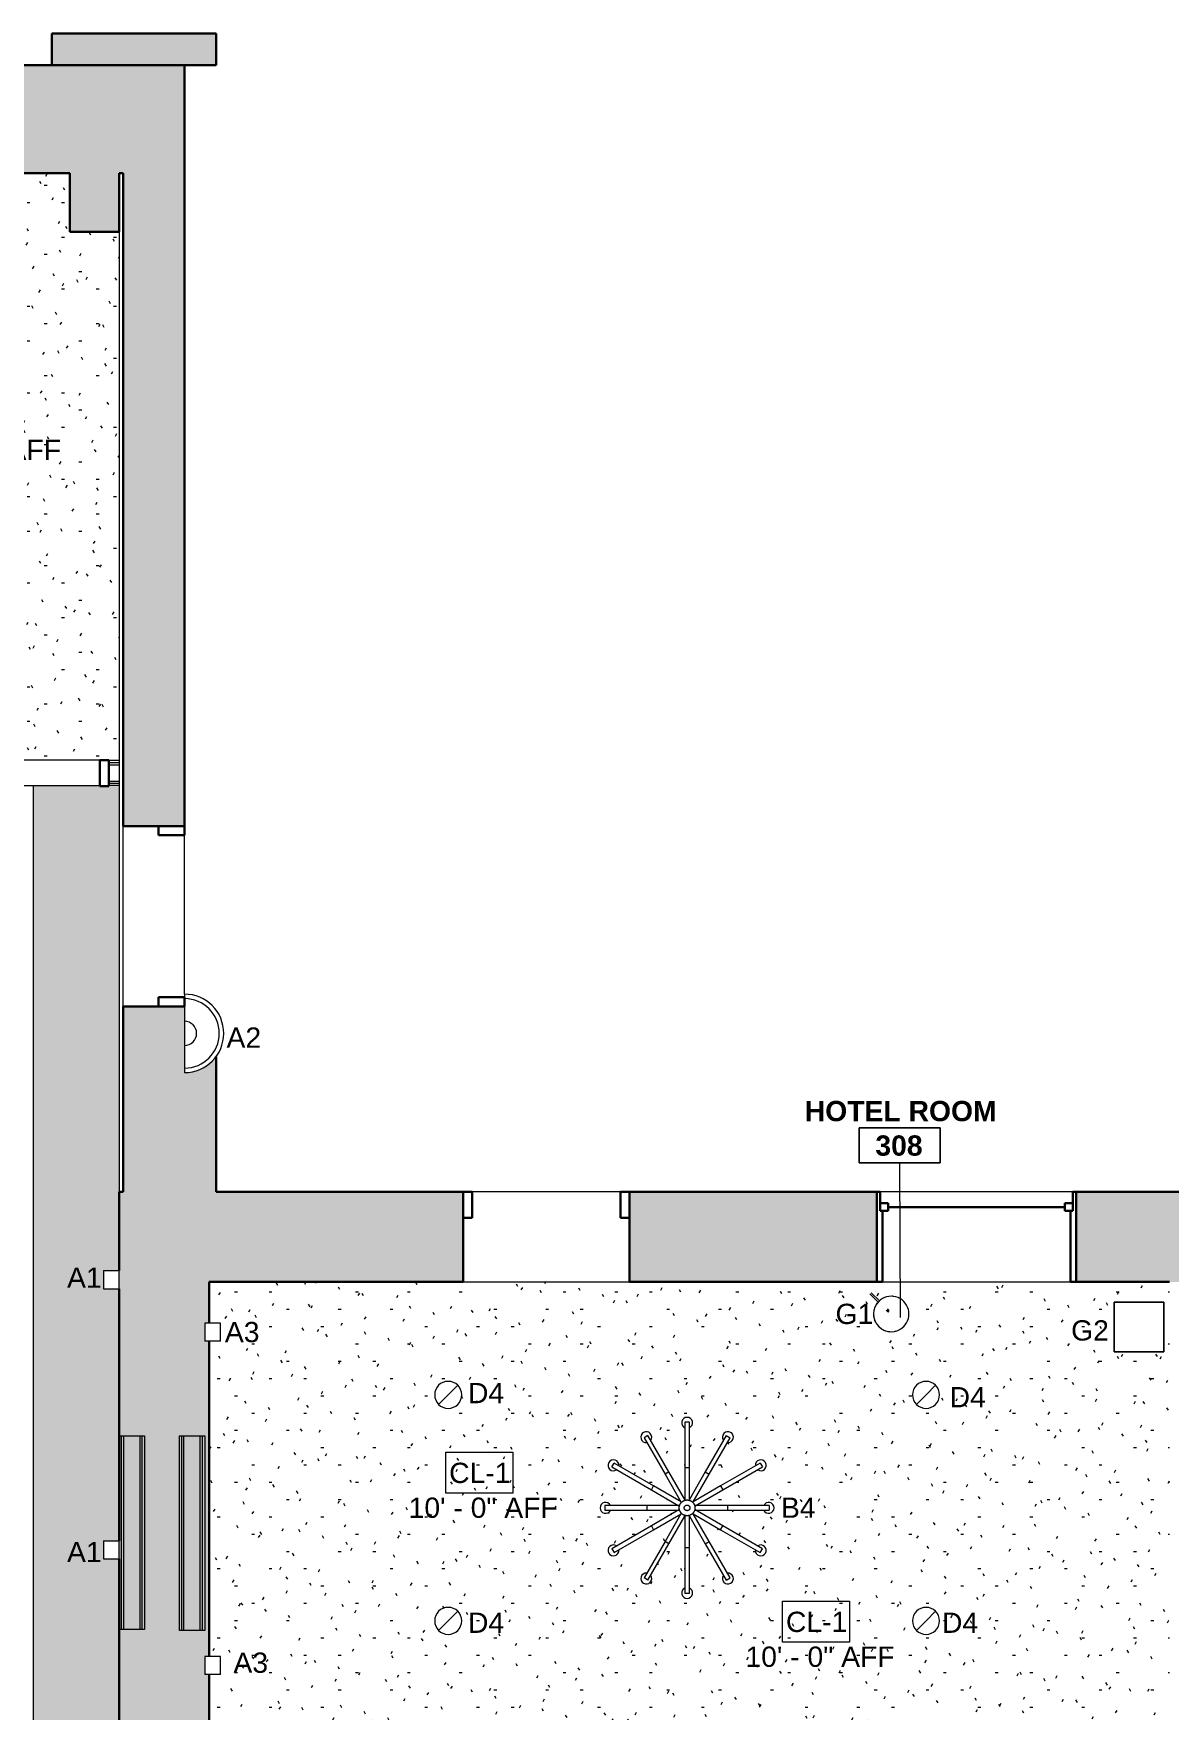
# Model space of a CAD drawing. Header units: inches. Extents: x -1176 to 1329, y -2524 to 978.
# Drawn here: x -609.1 to -356.8, y 448.5 to 820.9 of the extents above; entities that cross this region are included whole.
import ezdxf

# ---------------------------------------------------------------- set-up
doc = ezdxf.new("R2010")
doc.units = ezdxf.units.IN
doc.header["$MEASUREMENT"] = 0
for name, color, linetype, lineweight in [('A-AREA-IDEN', 2, 'Continuous', 9), ('A-CLNG', 13, 'Continuous', 18), ('A-CLNG-IDEN', 151, 'Continuous', 9), ('A-CLNG-PATT', 13, 'Continuous', 18), ('A-DETL-GENF', 92, 'Continuous', 9), ('A-DOOR', 31, 'Continuous', 18), ('A-DOOR-FRAM', 31, 'Continuous', 30), ('A-GLAZ', 151, 'Continuous', 18), ('A-WALL', 113, 'Continuous', 18), ('A-WALL-PATT', 111, 'Continuous', 18), ('E-LITE-EQPM', 33, 'Continuous', 9), ('E-LITE-EQPM-IDEN', 33, 'Continuous', 9), ('I-WALL', 2, 'Continuous', 18)]:
    doc.layers.add(name, color=color, linetype=linetype, lineweight=lineweight)
doc.styles.add('Arial', font='arial.ttf', dxfattribs={"height": 4.5})
doc.styles.add('Swis721 Lt BT', font='swissl.ttf', dxfattribs={"height": 4.5})
doc.styles.add('Swis721 Lt BT_B', font='', dxfattribs={"height": 4.5})
doc.styles.get('Swis721 Lt BT_B').set_extended_font_data('Swis721 Lt BT', bold=True)
pattern_1 = [(0, (0, 0), (15.36, 3.84), [0.634, -10.886, 0.634, -10.886, -61.44]), (0, (0, 0), (15.36, 3.84), [-23.04, 0.634, -22.406, 0.634, -10.886, -26.88]), (0, (0, 0), (15.36, 3.84), [-57.6, 0.634, -7.046, 0.634, -18.566]), (120, (5.76, 1.92), (-11.005538, 11.38215), [0.634, -10.886, 0.634, -10.886, -61.44]), (120, (5.76, 1.92), (-11.005538, 11.38215), [-23.04, 0.634, -22.406, 0.634, -10.886, -26.88]), (120, (5.76, 1.92), (-11.005538, 11.38215), [-57.6, 0.634, -7.046, 0.634, -18.566]), (240, (7.68, 9.6), (-4.354462, -15.22215), [0.634, -10.886, 0.634, -10.886, -61.44]), (240, (7.68, 9.6), (-4.354462, -15.22215), [-23.04, 0.634, -22.406, 0.634, -10.886, -26.88]), (240, (7.68, 9.6), (-4.354462, -15.22215), [-57.6, 0.634, -7.046, 0.634, -18.566])]

# ---------------------------------------------------------------- blocks, each defined once
blk = doc.blocks.new('Single Flush - D2 2_9_ X 6_7_-7506140-3rd Floor RCP')
at = {"layer": 'A-DOOR-FRAM', "color": 8}
for p, q in [((-18.5, 4.25), (-18.5, 10)), ((-18.5, 10), (-16.5, 10)), ((-16.5, 4.25), (-16.5, 10)), ((16.500004, 4.25), (16.500004, 10)), ((16.500004, 10), (18.500004, 10)), ((18.500004, 4.25), (18.500004, 10)), ((-18.5, 4.25), (-16.5, 4.25)), ((16.500004, 4.25), (18.500004, 4.25))]:
    blk.add_line(p, q, dxfattribs=at)
blk = doc.blocks.new('Single Flush - D12 3_ X 8_-8259556-3rd Floor RCP')
at = {"layer": 'A-DOOR-FRAM', "color": 8}
for p, q in [((-20, -1.5), (-20, -7.25)), ((-20, -1.5), (-18, -1.5)), ((-18, -1.5), (-18, -7.25)), ((18.000004, -1.5), (18.000004, -7.25)), ((18.000004, -1.5), (20.000004, -1.5)), ((20.000004, -1.5), (20.000004, -7.25)), ((-20, -7.25), (-18, -7.25)), ((18.000004, -7.25), (20.000004, -7.25))]:
    blk.add_line(p, q, dxfattribs=at)
blk = doc.blocks.new('Double Hung - side window 4_ X 6_ 3_ H 3-6972675-3rd Floor RCP')
at = {"layer": 'A-GLAZ', "color": 8, "lineweight": 30}
for p, q in [((-20.87, 10), (-22.12, 10)), ((-20.87, 10), (-20.87, -5.75)), ((20.87, 10), (22.12, 10)), ((20.87, -5.75), (20.87, 10)), ((-21.37, -5.75), (-19.62, -5.75)), ((-21.37, -7.5), (-21.37, -5.75)), ((-21.37, -5.75), (-20.87, -5.75)), ((-21.37, -5.75), (-21.37, -10)), ((-19.62, -7.5), (-19.62, -5.75)), ((-19.62, -6.62), (19.62, -6.62)), ((19.62, -7.5), (19.62, -5.75)), ((21.37, -5.75), (19.62, -5.75)), ((20.87, -5.75), (21.37, -5.75)), ((21.37, -7.5), (21.37, -5.75)), ((21.37, -5.75), (21.37, -10)), ((-22.12, -10), (-21.37, -10)), ((-21.37, -7.5), (-19.62, -7.5)), ((21.37, -7.5), (19.62, -7.5)), ((22.12, -10), (21.37, -10))]:
    blk.add_line(p, q, dxfattribs=at)
blk = doc.blocks.new('Single Flush - D1 3_ X 8_-8249534-3rd Floor RCP')
at = {"layer": 'A-DOOR-FRAM'}
for p, q in [((-20, -2.9375), (-20, 2.8125)), ((-20, 2.8125), (-18, 2.8125)), ((-18, -2.9375), (-18, 2.8125)), ((18.000004, -2.9375), (18.000004, 2.8125)), ((18.000004, 2.8125), (20.000004, 2.8125)), ((20.000004, -2.9375), (20.000004, 2.8125)), ((-20, -2.9375), (-18, -2.9375)), ((18.000004, -2.9375), (20.000004, -2.9375))]:
    blk.add_line(p, q, dxfattribs=at)
blk = doc.blocks.new('Sconce Light - Sphere - 100W - 277V-7960179-3rd Floor RCP')
at = {"layer": 'E-LITE-EQPM'}
for p, q in [((0, 10.75), (-2, 10.75)), ((-2, 10.75), (-2, 7.25)), ((2, 10.75), (0, 10.75)), ((2, 10.75), (2, 7.25)), ((-2, 7.25), (0, 7.25)), ((0, 7.25), (2, 7.25))]:
    blk.add_line(p, q, dxfattribs=at)
blk = doc.blocks.new('Sconce Light - Sphere - 100W - 277V-7960174-3rd Floor RCP')
at = {"layer": 'E-LITE-EQPM'}
for p, q in [((0, 13.5), (-2, 13.5)), ((-2, 13.5), (-2, 10)), ((2, 13.5), (0, 13.5)), ((2, 13.5), (2, 10)), ((-2, 10), (0, 10)), ((0, 10), (2, 10))]:
    blk.add_line(p, q, dxfattribs=at)
blk = doc.blocks.new('Lighting_Outside_Platek_flamingo-floor - 3050316_9W_LED_3000K_H1900mm_Floor-7814578-3rd Floor RCP')
at = {"layer": 'E-LITE-EQPM'}
for p, q in [((10, 0.21), (10.41, 0.21)), ((12.92, 0.21), (15.52, 0.21)), ((10.41, -0.18), (10, -0.18)), ((15.52, -0.18), (12.93, -0.18))]:
    blk.add_line(p, q, dxfattribs=at)
for centre, radius, start, end in [((9.02, 0), 3.94, 0, 180), ((9.02, 0.01), 3.94, 107.1507, 114.7247), ((9.02, 0.01), 3.94, 90, 94.3998), ((9.02, 0.01), 3.94, 85.6002, 90), ((9.02, 0.01), 3.94, 65.2753, 72.8493), ((9.02, 0), 3.94, 180, 0), ((9.02, 0.01), 3.94, 167.8603, 173.5481), ((9.02, 0.01), 3.94, 147.2985, 151.6983), ((9.02, 0.01), 3.94, 125.4689, 132.7325), ((10, 0.01), 0.197, 0, 180), ((10, 0.01), 0.197, 180, 0), ((9.02, 0.01), 3.94, 47.2675, 54.5311), ((9.02, 0.01), 3.94, 28.3017, 32.7015), ((9.02, 0.01), 3.94, 6.4519, 12.1397), ((9.02, 0.01), 3.94, 186.839, 191.9063), ((9.02, 0.01), 3.94, 228.6865, 232.178), ((9.02, 0.01), 3.94, 248.0156, 251.1967), ((9.02, 0.01), 3.94, 288.8033, 291.9844), ((9.02, 0.01), 3.94, 307.9435, 311.3135), ((9.02, 0.01), 3.94, 348.0937, 353.161)]:
    blk.add_arc(centre, radius, start, end, dxfattribs=at)
blk = doc.blocks.new('Lighting_Pendants_Elesi-Luce_Quid_02820 - Quid_02820-7182509-3rd Floor RCP')
at = {"layer": 'A-DETL-GENF'}
for p, q in [((5.51, 5.51), (-5.51, 5.51)), ((-5.51, 5.51), (-5.51, -5.51)), ((-5.51, -5.51), (-5.51, 5.51)), ((-5.51, 5.51), (5.51, 5.51)), ((5.51, -5.51), (5.51, 5.51)), ((5.51, 5.51), (5.51, -5.51)), ((-5.51, -5.51), (5.51, -5.51)), ((5.51, -5.51), (-5.51, -5.51))]:
    blk.add_line(p, q, dxfattribs=at)
blk = doc.blocks.new('Sconce Light - Uplight - LIGHT W ROOM NUMBER-V9-3rd Floor RCP')
at = {"layer": 'E-LITE-EQPM'}
blk.add_line((-8.71, 7.25), (8.71, 7.25), dxfattribs=at)
for radius, start in [(8.71, 360), (7.71, 0), (2.68, 0)]:
    blk.add_arc((0, 7.25), radius, start, 180, dxfattribs=at)
blk = doc.blocks.new('Iron_Chandelier_2145 - Iron_Chandelier_2145-6205901-3rd Floor RCP')
at = {"layer": 'E-LITE-EQPM'}
for p, q in [((-0.5, 19.02), (-0.5, 8.88)), ((0.5, 19.02), (-0.5, 19.02)), ((0.5, 8.88), (0.5, 19.02)), ((-8.69, 16.05), (-9.56, 15.55)), ((-9.56, 15.55), (-4.9, 7.49)), ((-4.04, 7.99), (-8.69, 16.05)), ((8.69, 16.05), (4.04, 7.99)), ((4.9, 7.49), (9.56, 15.55)), ((8.69, 16.05), (9.56, 15.55)), ((-16.72, 9.08), (-16.22, 9.94)), ((-16.72, 9.08), (-7.94, 4)), ((-7.44, 4.87), (-16.22, 9.94)), ((-4.04, 7.99), (-4.9, 7.49)), ((-4.9, 7.49), (-1.36, 1.36)), ((-0.5, 1.86), (-4.04, 7.99)), ((-0.5, 8.88), (-0.5, 2.41)), ((0.5, 8.88), (-0.5, 8.88)), ((0.5, 2.41), (0.5, 8.88)), ((4.04, 7.99), (0.5, 1.86)), ((1.36, 1.36), (4.9, 7.49)), ((4.04, 7.99), (4.9, 7.49)), ((16.22, 9.94), (7.44, 4.87)), ((7.94, 4), (16.72, 9.08)), ((16.22, 9.94), (16.72, 9.08)), ((-7.94, 4), (-7.44, 4.87)), ((-7.94, 4), (-2.34, 0.77)), ((-1.84, 1.64), (-7.44, 4.87)), ((7.44, 4.87), (1.84, 1.64)), ((2.34, 0.77), (7.94, 4)), ((7.44, 4.87), (7.94, 4)), ((-8.94, 0.5), (-18.25, 0.5)), ((-18.25, 0.5), (-18.25, -0.5)), ((-1.86, 0.5), (-8.94, 0.5)), ((-8.94, 0.5), (-8.94, -0.5)), ((-2.34, 0.77), (-1.69, 0.4)), ((-1.2, 1.27), (-1.84, 1.64)), ((-0.5, 2.41), (-0.5, 1.66)), ((0.5, 1.67), (0.5, 2.41)), ((1.84, 1.64), (1.19, 1.26)), ((1.69, 0.4), (2.34, 0.77)), ((8.94, 0.5), (1.86, 0.5)), ((18.25, 0.5), (8.94, 0.5)), ((8.94, 0.5), (8.94, -0.5)), ((18.25, 0.5), (18.25, -0.5)), ((-18.25, -0.5), (-8.94, -0.5)), ((-8.94, -0.5), (-1.86, -0.5)), ((-2.34, -0.77), (-7.94, -4)), ((-7.44, -4.87), (-1.84, -1.64)), ((-1.36, -1.36), (-4.9, -7.49)), ((-4.04, -7.99), (-0.5, -1.86)), ((-1.69, -0.4), (-2.34, -0.77)), ((-1.84, -1.64), (-1.19, -1.26)), ((-0.5, -1.67), (-0.5, -2.41)), ((-0.5, -2.41), (-0.5, -8.88)), ((0.5, -2.41), (0.5, -1.66)), ((0.5, -1.86), (4.04, -7.99)), ((0.5, -8.88), (0.5, -2.41)), ((1.2, -1.27), (1.84, -1.64)), ((4.9, -7.49), (1.36, -1.36)), ((2.34, -0.77), (1.69, -0.4)), ((1.84, -1.64), (7.44, -4.87)), ((1.86, -0.5), (8.94, -0.5)), ((7.94, -4), (2.34, -0.77)), ((8.94, -0.5), (18.25, -0.5)), ((-7.94, -4), (-16.72, -9.08)), ((-16.22, -9.94), (-7.44, -4.87)), ((-7.94, -4), (-7.44, -4.87)), ((7.44, -4.87), (7.94, -4)), ((7.44, -4.87), (16.22, -9.94)), ((16.72, -9.08), (7.94, -4)), ((-16.72, -9.08), (-16.22, -9.94)), ((-4.9, -7.49), (-9.56, -15.55)), ((-8.69, -16.05), (-4.04, -7.99)), ((-4.04, -7.99), (-4.9, -7.49)), ((-0.5, -8.88), (-0.5, -19.02)), ((0.5, -8.88), (-0.5, -8.88)), ((0.5, -19.02), (0.5, -8.88)), ((4.04, -7.99), (4.9, -7.49)), ((4.04, -7.99), (8.69, -16.05)), ((9.56, -15.55), (4.9, -7.49)), ((16.22, -9.94), (16.72, -9.08)), ((-8.69, -16.05), (-9.56, -15.55)), ((8.69, -16.05), (9.56, -15.55)), ((0.5, -19.02), (-0.5, -19.02))]:
    blk.add_line(p, q, dxfattribs=at)
at = {"layer": 'E-LITE-EQPM', "flags": 128}
for points in [[(-1.75, 0), (-1.75, 0.07), (-1.75, 0.14), (-1.74, 0.21), (-1.73, 0.28), (-1.72, 0.35), (-1.7, 0.42), (-1.68, 0.48), (-1.66, 0.55), (-1.64, 0.62), (-1.61, 0.68), (-1.59, 0.75), (-1.56, 0.81), (-1.52, 0.87), (-1.49, 0.93), (-1.45, 0.99), (-1.41, 1.05), (-1.36, 1.1), (-1.32, 1.16), (-1.27, 1.21), (-1.22, 1.26), (-1.17, 1.31), (-1.12, 1.35), (-1.06, 1.39), (-1.01, 1.44), (-0.95, 1.48), (-0.89, 1.51), (-0.83, 1.55), (-0.76, 1.58), (-0.7, 1.61), (-0.64, 1.63), (-0.57, 1.66), (-0.5, 1.68), (-0.44, 1.7), (-0.37, 1.71), (-0.3, 1.73), (-0.23, 1.74), (-0.16, 1.75), (-0.09, 1.75), (-0.02, 1.75), (0.05, 1.75), (0.12, 1.75), (0.19, 1.74), (0.26, 1.73), (0.33, 1.72), (0.4, 1.71), (0.47, 1.69), (0.53, 1.67), (0.6, 1.65), (0.67, 1.62), (0.73, 1.59), (0.79, 1.56), (0.85, 1.53), (0.92, 1.5), (0.97, 1.46), (1.03, 1.42), (1.09, 1.38), (1.14, 1.33), (1.19, 1.28), (1.24, 1.23), (1.29, 1.18), (1.34, 1.13), (1.38, 1.08), (1.43, 1.02), (1.46, 0.96), (1.5, 0.9), (1.54, 0.84), (1.57, 0.78), (1.6, 0.72), (1.63, 0.65), (1.65, 0.59), (1.67, 0.52), (1.69, 0.45), (1.71, 0.39), (1.72, 0.32), (1.74, 0.25), (1.74, 0.18), (1.75, 0.11), (1.75, 0.04), (1.75, 0)], [(1.75, 0), (1.75, -0.07), (1.75, -0.14), (1.74, -0.21), (1.73, -0.28), (1.72, -0.35), (1.7, -0.42), (1.68, -0.48), (1.66, -0.55), (1.64, -0.62), (1.61, -0.68), (1.59, -0.75), (1.56, -0.81), (1.52, -0.87), (1.49, -0.93), (1.45, -0.99), (1.41, -1.05), (1.36, -1.1), (1.32, -1.16), (1.27, -1.21), (1.22, -1.26), (1.17, -1.31), (1.12, -1.35), (1.06, -1.39), (1.01, -1.44), (0.95, -1.48), (0.89, -1.51), (0.83, -1.55), (0.76, -1.58), (0.7, -1.61), (0.64, -1.63), (0.57, -1.66), (0.5, -1.68), (0.44, -1.7), (0.37, -1.71), (0.3, -1.73), (0.23, -1.74), (0.16, -1.75), (0.09, -1.75), (0.02, -1.75), (-0.05, -1.75), (-0.12, -1.75), (-0.19, -1.74), (-0.26, -1.73), (-0.33, -1.72), (-0.4, -1.71), (-0.47, -1.69), (-0.53, -1.67), (-0.6, -1.65), (-0.67, -1.62), (-0.73, -1.59), (-0.79, -1.56), (-0.85, -1.53), (-0.92, -1.5), (-0.97, -1.46), (-1.03, -1.42), (-1.09, -1.38), (-1.14, -1.33), (-1.19, -1.28), (-1.24, -1.23), (-1.29, -1.18), (-1.34, -1.13), (-1.38, -1.08), (-1.43, -1.02), (-1.46, -0.96), (-1.5, -0.9), (-1.54, -0.84), (-1.57, -0.78), (-1.6, -0.72), (-1.63, -0.65), (-1.65, -0.59), (-1.67, -0.52), (-1.69, -0.45), (-1.71, -0.39), (-1.72, -0.32), (-1.74, -0.25), (-1.74, -0.18), (-1.75, -0.11), (-1.75, -0.04), (-1.75, 0)], [(-0.63, 0), (-0.63, 0.03), (-0.63, 0.05), (-0.62, 0.08), (-0.62, 0.1), (-0.62, 0.12), (-0.61, 0.15), (-0.6, 0.17), (-0.6, 0.2), (-0.59, 0.22), (-0.58, 0.24), (-0.57, 0.27), (-0.56, 0.29), (-0.55, 0.31), (-0.53, 0.33), (-0.52, 0.35), (-0.5, 0.38), (-0.49, 0.39), (-0.47, 0.41), (-0.46, 0.43), (-0.44, 0.45), (-0.42, 0.47), (-0.4, 0.48), (-0.38, 0.5), (-0.36, 0.51), (-0.34, 0.53), (-0.32, 0.54), (-0.3, 0.55), (-0.27, 0.57), (-0.25, 0.58), (-0.23, 0.59), (-0.2, 0.59), (-0.18, 0.6), (-0.16, 0.61), (-0.13, 0.61), (-0.11, 0.62), (-0.08, 0.62), (-0.06, 0.63), (-0.03, 0.63), (-0.01, 0.63), (0.02, 0.63), (0.04, 0.63), (0.07, 0.62), (0.09, 0.62), (0.12, 0.62), (0.14, 0.61), (0.17, 0.61), (0.19, 0.6), (0.21, 0.59), (0.24, 0.58), (0.26, 0.57), (0.28, 0.56), (0.31, 0.55), (0.33, 0.54), (0.35, 0.52), (0.37, 0.51), (0.39, 0.49), (0.41, 0.48), (0.43, 0.46), (0.45, 0.44), (0.46, 0.42), (0.48, 0.41), (0.5, 0.39), (0.51, 0.37), (0.52, 0.35), (0.54, 0.32), (0.55, 0.3), (0.56, 0.28), (0.57, 0.26), (0.58, 0.23), (0.59, 0.21), (0.6, 0.19), (0.61, 0.16), (0.61, 0.14), (0.62, 0.11), (0.62, 0.09), (0.62, 0.06), (0.63, 0.04), (0.63, 0.01), (0.63, 0)], [(0.63, 0), (0.63, -0.03), (0.63, -0.05), (0.62, -0.08), (0.62, -0.1), (0.62, -0.12), (0.61, -0.15), (0.6, -0.17), (0.6, -0.2), (0.59, -0.22), (0.58, -0.24), (0.57, -0.27), (0.56, -0.29), (0.55, -0.31), (0.53, -0.33), (0.52, -0.35), (0.5, -0.38), (0.49, -0.39), (0.47, -0.41), (0.46, -0.43), (0.44, -0.45), (0.42, -0.47), (0.4, -0.48), (0.38, -0.5), (0.36, -0.51), (0.34, -0.53), (0.32, -0.54), (0.3, -0.55), (0.27, -0.57), (0.25, -0.58), (0.23, -0.59), (0.2, -0.59), (0.18, -0.6), (0.16, -0.61), (0.13, -0.61), (0.11, -0.62), (0.08, -0.62), (0.06, -0.63), (0.03, -0.63), (0.01, -0.63), (-0.02, -0.63), (-0.04, -0.63), (-0.07, -0.62), (-0.09, -0.62), (-0.12, -0.62), (-0.14, -0.61), (-0.17, -0.61), (-0.19, -0.6), (-0.21, -0.59), (-0.24, -0.58), (-0.26, -0.57), (-0.28, -0.56), (-0.31, -0.55), (-0.33, -0.54), (-0.35, -0.52), (-0.37, -0.51), (-0.39, -0.49), (-0.41, -0.48), (-0.43, -0.46), (-0.45, -0.44), (-0.46, -0.42), (-0.48, -0.41), (-0.5, -0.39), (-0.51, -0.37), (-0.52, -0.35), (-0.54, -0.32), (-0.55, -0.3), (-0.56, -0.28), (-0.57, -0.26), (-0.58, -0.23), (-0.59, -0.21), (-0.6, -0.19), (-0.61, -0.16), (-0.61, -0.14), (-0.62, -0.11), (-0.62, -0.09), (-0.62, -0.06), (-0.63, -0.04), (-0.63, -0.01), (-0.63, 0)]]:
    blk.add_lwpolyline(points, dxfattribs=at)
at = {"layer": 'E-LITE-EQPM'}
for centre, start, end in [((0, 18.89), 90, 244.637), ((0, 18.89), 295.363, 90), ((-9.06, 15.7), 120, 274.637), ((-9.06, 15.7), 325.363, 120), ((9.06, 15.7), 60, 214.637), ((9.06, 15.7), 265.363, 60), ((-16.36, 9.44), 150, 304.637), ((-16.36, 9.44), 355.363, 150), ((16.36, 9.44), 30, 184.637), ((16.36, 9.44), 235.363, 30), ((-18.12, 0), 25.363, 180), ((-18.12, 0), 180, 334.637), ((18.12, 0), 0, 154.637), ((18.12, 0), 205.363, 0), ((-16.36, -9.44), 55.363, 210), ((-16.36, -9.44), 210, 4.637), ((16.36, -9.44), 175.363, 330), ((16.36, -9.44), 330, 124.637), ((-9.06, -15.7), 85.363, 240), ((9.06, -15.7), 300, 94.637), ((-9.06, -15.7), 240, 34.637), ((0, -18.89), 115.363, 270), ((0, -18.89), 270, 64.637), ((9.06, -15.7), 145.363, 300)]:
    blk.add_arc(centre, 1.21, start, end, dxfattribs=at)
blk = doc.blocks.new('L-Recessed Circular - Downlight - 6_-7122758-3rd Floor RCP')
at = {"layer": 'E-LITE-EQPM'}
for q in [(-2.12, -2.12), (2.12, 2.12)]:
    blk.add_line((0, 0), q, dxfattribs=at)
for start, end in [(360, 180), (180, 360)]:
    blk.add_arc((0, 0), 3, start, end, dxfattribs=at)
blk = doc.blocks.new('Sconce Light - Sphere - Bedside Sconce-8114696-3rd Floor RCP')
at = {"layer": 'E-LITE-EQPM'}
for p, q in [((0, 6.3125), (-2, 6.3125)), ((-2, 6.3125), (-2, 2.8125)), ((2, 6.3125), (0, 6.3125)), ((2, 6.3125), (2, 2.8125)), ((-2, 2.8125), (0, 2.8125)), ((0, 2.8125), (2, 2.8125))]:
    blk.add_line(p, q, dxfattribs=at)
blk = doc.blocks.new('Room Tag - Room Name and Number-3379422-3rd Floor RCP')
at = {"layer": 'A-AREA-IDEN'}
for p, q in [((-0.1881, -0.1636), (-0.1881, -0.0018)), ((-0.1881, -0.0018), (0.1869, -0.0018)), ((0.1869, -0.0018), (-0.1881, -0.0018)), ((-0.1881, -0.0018), (-0.1881, -0.1636)), ((0.1869, -0.0018), (0.1869, -0.1636)), ((0.1869, -0.1636), (0.1869, -0.0018)), ((0.1869, -0.1636), (-0.1881, -0.1636)), ((-0.1881, -0.1636), (0.1869, -0.1636))]:
    blk.add_line(p, q, dxfattribs=at)

msp = doc.modelspace()

# ---------------------------------------------------------------- hatches: boundary and pattern name
at = {"layer": 'A-CLNG-PATT'}
h = msp.add_hatch(dxfattribs=at)
h.set_pattern_fill('FP_1', color=256, style=0, pattern_type=2)
h.set_pattern_definition(pattern_1)
h.paths.add_polyline_path([(-649.82, 659.52), (-590.07, 659.52), (-590.07, 776.87), (-601.07, 776.87), (-601.07, 789.87), (-758.26, 789.87), (-758.26, 729.87), (-649.82, 729.87), (-649.82, 669.78)], flags=0)
h.paths.add_polyline_path([(-730.32, 754.26), (-731.09, 754.37), (-731.82, 754.67), (-732.44, 755.14), (-732.91, 755.76), (-733.21, 756.49), (-733.32, 757.26), (-733.21, 758.04), (-732.91, 758.76), (-732.44, 759.39), (-731.82, 759.86), (-731.09, 760.16), (-730.32, 760.26), (-729.54, 760.16), (-728.82, 759.86), (-728.19, 759.39), (-727.72, 758.76), (-727.42, 758.04), (-727.32, 757.26), (-727.42, 756.49), (-727.72, 755.76), (-728.19, 755.14), (-728.82, 754.67), (-729.54, 754.37)], flags=0)
h = msp.add_hatch(dxfattribs=at)
h.set_pattern_fill('FP_1', color=256, style=0, pattern_type=2)
h.set_pattern_definition(pattern_1)
h.paths.add_polyline_path([(-601.07, 36.25), (-601.07, 44.47), (-590.07, 44.47), (-590.07, 96.52), (-593.57, 96.52), (-593.57, 100.52), (-590.07, 100.52), (-590.07, 156.52), (-593.57, 156.52), (-593.57, 160.52), (-590.07, 160.52), (-590.07, 216.52), (-593.57, 216.52), (-593.57, 220.52), (-590.07, 220.52), (-590.07, 250.97), (-592.01, 251.18), (-593.85, 251.83), (-595.5, 252.87), (-596.88, 254.24), (-597.92, 255.9), (-598.56, 257.74), (-598.78, 259.67), (-598.56, 261.61), (-597.92, 263.45), (-596.88, 265.1), (-595.5, 266.48), (-593.85, 267.52), (-592.01, 268.17), (-590.07, 268.38), (-590.07, 366.76), (-592.01, 366.98), (-593.85, 367.62), (-595.5, 368.66), (-596.88, 370.04), (-597.92, 371.69), (-598.56, 373.53), (-598.78, 375.47), (-598.56, 377.41), (-597.92, 379.25), (-596.88, 380.9), (-595.5, 382.28), (-593.85, 383.31), (-592.01, 383.96), (-590.07, 384.18), (-590.07, 422.18), (-593.57, 422.18), (-593.57, 426.18), (-590.07, 426.18), (-590.07, 482.18), (-593.57, 482.18), (-593.57, 486.18), (-590.07, 486.18), (-590.07, 542.18), (-593.57, 542.18), (-593.57, 546.18), (-590.07, 546.18), (-590.07, 653.9), (-609.11, 653.9), (-609.11, 36.25)], flags=0)
h.paths.add_polyline_path([(-612.11, 36.25), (-612.11, 653.9), (-632.11, 653.9), (-632.33, 651.96), (-632.97, 650.12), (-634.01, 648.47), (-635.39, 647.09), (-637.04, 646.05), (-638.88, 645.41), (-640.82, 645.19), (-642.76, 645.41), (-644.6, 646.05), (-646.25, 647.09), (-647.63, 648.47), (-648.67, 650.12), (-649.31, 651.96), (-649.53, 653.9), (-649.82, 653.9), (-649.82, 604.84), (-646.32, 604.84), (-646.32, 600.84), (-649.82, 600.84), (-649.82, 544.84), (-646.32, 544.84), (-646.32, 540.84), (-649.82, 540.84), (-649.82, 514.52), (-647.88, 514.3), (-646.04, 513.66), (-644.39, 512.62), (-643.01, 511.24), (-641.97, 509.59), (-641.33, 507.75), (-641.11, 505.81), (-641.36, 503.8), (-641.97, 502.03), (-643.01, 500.38), (-644.39, 499), (-646.04, 497.96), (-647.88, 497.32), (-649.82, 497.1), (-649.82, 384.73), (-646.32, 384.73), (-646.32, 380.73), (-649.82, 380.73), (-649.82, 377.56), (-649.75, 377.56), (-649.75, 371.94), (-649.82, 371.94), (-649.82, 334.52), (-647.88, 334.3), (-646.04, 333.66), (-644.39, 332.62), (-643.01, 331.24), (-641.97, 329.59), (-641.33, 327.75), (-641.11, 325.81), (-641.33, 323.87), (-641.97, 322.03), (-643.01, 320.38), (-644.39, 319), (-646.04, 317.96), (-647.88, 317.32), (-649.82, 317.1), (-649.82, 224.67), (-647.88, 224.45), (-646.04, 223.81), (-644.39, 222.77), (-643.01, 221.39), (-641.97, 219.74), (-641.33, 217.9), (-641.11, 215.96), (-641.33, 214.02), (-641.97, 212.18), (-643.01, 210.53), (-644.39, 209.15), (-646.04, 208.11), (-647.88, 207.47), (-649.82, 207.25), (-649.82, 191.07), (-646.32, 191.07), (-646.32, 187.07), (-649.82, 187.07), (-649.82, 149.44), (-692.14, 149.44), (-692.14, 145.94), (-696.14, 145.94), (-696.14, 149.44), (-780.06, 149.44), (-780.06, 124.88), (-776.56, 124.88), (-776.56, 120.88), (-780.06, 120.88), (-780.06, 103.93), (-798.18, 103.93), (-798.18, 100.43), (-802.18, 100.43), (-802.18, 103.93), (-868.25, 103.93), (-868.25, 68.25), (-864.75, 68.25), (-864.75, 64.25), (-868.25, 64.25), (-868.25, 36.25), (-802.18, 36.25), (-802.18, 39.75), (-798.18, 39.75), (-798.18, 36.25), (-742.18, 36.25), (-742.18, 39.75), (-738.18, 39.75), (-738.18, 36.25), (-720.06, 36.25), (-720.06, 58.36), (-723.56, 58.36), (-723.56, 62.36), (-720.06, 62.36), (-720.06, 89.47), (-680.06, 89.47), (-680.06, 92.97), (-676.06, 92.97), (-676.06, 89.47), (-637.06, 89.47), (-637.06, 84.47), (-654.06, 84.47), (-654.06, 81), (-659.06, 81), (-659.06, 84.47), (-715.06, 84.47), (-715.06, 36.25), (-659.06, 36.25), (-659.06, 38.5), (-654.06, 38.5), (-654.06, 36.25)], flags=0)
h.paths.add_polyline_path([(-862.79, 38.18), (-867.2, 38.18), (-867.2, 45.55), (-862.79, 45.55), (-862.79, 40.44)], flags=0)
h.paths.add_polyline_path([(-865.01, 45.72), (-866.57, 47.54), (-863.45, 47.54), (-864.75, 46.03)], flags=0)
h.paths.add_polyline_path([(-596.28, 46.18), (-596.28, 53.55), (-591.86, 53.55), (-591.86, 46.18)], flags=0)
h.paths.add_polyline_path([(-594.09, 53.72), (-595.64, 55.54), (-592.53, 55.54)], flags=0)
h.paths.add_polyline_path([(-774.8, 138.54), (-777.92, 138.54), (-776.36, 140.36)], flags=0)
h.paths.add_polyline_path([(-778.58, 140.53), (-778.58, 147.9), (-774.17, 147.9), (-774.17, 140.53), (-777.92, 140.53)], flags=0)
h.paths.add_polyline_path([(-648.36, 634.71), (-646.81, 636.52), (-645.25, 634.71)], flags=0)
h.paths.add_polyline_path([(-648.36, 636.69), (-649.03, 636.69), (-649.03, 644.07), (-644.61, 644.07), (-644.61, 636.69), (-645.25, 636.69)], flags=0)
h = msp.add_hatch(dxfattribs=at)
h.set_pattern_fill('FP_1', color=256, style=0, pattern_type=2)
h.set_pattern_definition(pattern_1)
h.paths.add_polyline_path([(-452.25, 445.71), (-356.82, 445.71), (-356.82, 543.68), (-570.07, 543.68), (-570.07, 534.5), (-567.57, 534.5), (-567.57, 530.5), (-570.07, 530.5), (-570.07, 460.5), (-567.57, 460.5), (-567.57, 456.5), (-570.07, 456.5), (-570.07, 445.71), (-468.57, 445.71)], flags=0)
h.paths.add_polyline_path([(-410.88, 465.42), (-411.66, 465.52), (-412.38, 465.82), (-413, 466.3), (-413.48, 466.92), (-413.78, 467.64), (-413.88, 468.42), (-413.78, 469.2), (-413.48, 469.92), (-413, 470.54), (-412.38, 471.02), (-411.66, 471.32), (-410.88, 471.42), (-410.11, 471.32), (-409.38, 471.02), (-408.76, 470.54), (-408.29, 469.92), (-407.99, 469.2), (-407.88, 468.42), (-407.99, 467.64), (-408.29, 466.92), (-408.76, 466.3), (-409.38, 465.82), (-410.11, 465.52)], flags=0)
h.paths.add_polyline_path([(-517.01, 465.42), (-517.78, 465.52), (-518.51, 465.82), (-519.13, 466.3), (-519.61, 466.92), (-519.91, 467.64), (-520.01, 468.42), (-519.91, 469.2), (-519.61, 469.92), (-519.13, 470.54), (-518.51, 471.02), (-517.78, 471.32), (-517.01, 471.42), (-516.23, 471.32), (-515.51, 471.02), (-514.89, 470.54), (-514.41, 469.92), (-514.11, 469.2), (-514.01, 468.42), (-514.11, 467.64), (-514.41, 466.92), (-514.89, 466.3), (-515.51, 465.82), (-516.23, 465.52)], flags=0)
h.paths.add_polyline_path([(-463.95, 473.42), (-464.66, 473.65), (-465.09, 474.25), (-465.09, 475), (-464.66, 475.6), (-464.45, 475.67), (-464.45, 491.64), (-472.05, 478.47), (-471.91, 478.3), (-471.84, 477.53), (-472.2, 476.91), (-472.88, 476.61), (-473.61, 476.77), (-474.11, 477.32), (-474.17, 478.09), (-473.82, 478.71), (-473.13, 479.01), (-472.92, 478.97), (-465.31, 492.14), (-479.15, 484.15), (-479.1, 483.94), (-479.4, 483.26), (-480.05, 482.88), (-480.79, 482.96), (-481.35, 483.46), (-481.5, 484.19), (-481.2, 484.87), (-480.55, 485.25), (-479.81, 485.17), (-479.65, 485.02), (-465.81, 493.01), (-481.03, 493.01), (-481.09, 492.8), (-481.7, 492.36), (-482.45, 492.36), (-483.05, 492.8), (-483.28, 493.51), (-483.05, 494.22), (-482.44, 494.66), (-481.7, 494.66), (-481.09, 494.22), (-481.03, 494.01), (-465.81, 494.01), (-479.66, 501.98), (-479.81, 501.85), (-480.58, 501.79), (-481.2, 502.14), (-481.5, 502.82), (-481.35, 503.55), (-480.79, 504.05), (-480.02, 504.12), (-479.4, 503.76), (-479.1, 503.08), (-479.15, 502.86), (-465.31, 494.87), (-472.92, 508.05), (-473.13, 508), (-473.82, 508.31), (-474.19, 508.95), (-474.11, 509.7), (-473.61, 510.25), (-472.88, 510.41), (-472.2, 510.1), (-471.83, 509.46), (-471.91, 508.71), (-472.05, 508.55), (-464.45, 495.37), (-464.45, 511.35), (-464.66, 511.42), (-465.09, 512.02), (-465.09, 512.77), (-464.66, 513.37), (-463.95, 513.6), (-463.24, 513.37), (-462.8, 512.77), (-462.8, 512.02), (-463.24, 511.42), (-463.45, 511.35), (-463.45, 495.37), (-455.84, 508.55), (-455.99, 508.71), (-456.05, 509.48), (-455.69, 510.1), (-455.01, 510.41), (-454.28, 510.25), (-453.78, 509.7), (-453.72, 508.92), (-454.08, 508.31), (-454.76, 508), (-454.97, 508.05), (-462.58, 494.87), (-448.75, 502.86), (-448.79, 503.08), (-448.49, 503.76), (-447.84, 504.13), (-447.1, 504.05), (-446.54, 503.55), (-446.39, 502.82), (-446.69, 502.14), (-447.34, 501.77), (-448.08, 501.85), (-448.25, 502), (-462.08, 494.01), (-446.87, 494.01), (-446.8, 494.22), (-446.19, 494.66), (-445.45, 494.66), (-444.84, 494.22), (-444.61, 493.51), (-444.84, 492.8), (-445.45, 492.36), (-446.2, 492.36), (-446.8, 492.8), (-446.87, 493.01), (-462.08, 493.01), (-448.23, 485.03), (-448.08, 485.17), (-447.31, 485.23), (-446.69, 484.87), (-446.39, 484.19), (-446.57, 483.44), (-447.1, 482.96), (-447.87, 482.9), (-448.49, 483.26), (-448.79, 483.94), (-448.75, 484.15), (-462.58, 492.14), (-454.97, 478.97), (-454.76, 479.01), (-454.08, 478.71), (-453.7, 478.06), (-453.78, 477.32), (-454.28, 476.77), (-455.01, 476.61), (-455.69, 476.91), (-456.06, 477.56), (-455.99, 478.3), (-455.84, 478.47), (-463.45, 491.64), (-463.45, 475.67), (-463.24, 475.6), (-462.8, 475), (-462.8, 474.25), (-463.24, 473.65), (-463.81, 473.46)], flags=0)
h.paths.add_polyline_path([(-410.88, 515.6), (-411.66, 515.7), (-412.38, 516), (-413, 516.47), (-413.48, 517.1), (-413.78, 517.82), (-413.88, 518.6), (-413.78, 519.37), (-413.48, 520.1), (-413, 520.72), (-412.38, 521.19), (-411.66, 521.49), (-410.88, 521.6), (-410.11, 521.49), (-409.38, 521.19), (-408.76, 520.72), (-408.29, 520.1), (-407.99, 519.37), (-407.88, 518.6), (-407.99, 517.82), (-408.29, 517.1), (-408.76, 516.47), (-409.38, 516), (-410.11, 515.7)], flags=0)
h.paths.add_polyline_path([(-517.01, 515.6), (-517.78, 515.7), (-518.51, 516), (-519.13, 516.47), (-519.61, 517.1), (-519.91, 517.82), (-520.01, 518.6), (-519.91, 519.37), (-519.61, 520.1), (-519.13, 520.72), (-518.51, 521.19), (-517.78, 521.49), (-517.01, 521.6), (-516.23, 521.49), (-515.51, 521.19), (-514.89, 520.72), (-514.41, 520.1), (-514.11, 519.37), (-514.01, 518.6), (-514.11, 517.82), (-514.41, 517.1), (-514.89, 516.47), (-515.51, 516), (-516.23, 515.7)], flags=0)
h.paths.add_polyline_path([(-358.06, 528.17), (-369.08, 528.17), (-369.08, 539.2), (-358.06, 539.2), (-358.06, 533.98)], flags=0)
h.paths.add_polyline_path([(-418.61, 532.62), (-418.78, 532.65), (-418.96, 532.63), (-419.26, 532.71), (-419.63, 532.76), (-419.97, 532.9), (-420.29, 532.98), (-420.45, 533.09), (-420.58, 533.15), (-421.41, 533.78), (-421.79, 534.29), (-422.02, 534.59), (-422.08, 534.73), (-422.19, 534.89), (-422.27, 535.2), (-422.42, 535.61), (-422.46, 535.91), (-422.54, 536.21), (-422.53, 536.39), (-422.54, 536.63), (-422.42, 537.59), (-422.31, 537.84), (-421.99, 538.57), (-421.91, 538.68), (-421.85, 538.81), (-421.68, 538.98), (-421.53, 539.18), (-423.07, 540.73), (-423.1, 540.83), (-423.07, 540.93), (-423, 541), (-422.9, 541.03), (-422.8, 541), (-422.76, 540.97), (-421.25, 539.46), (-421.02, 539.63), (-420.88, 539.78), (-420.76, 539.83), (-420.58, 539.97), (-419.63, 540.36), (-418.61, 540.5), (-417.57, 540.35), (-416.64, 539.97), (-415.82, 539.34), (-415.2, 538.53), (-414.81, 537.57), (-414.68, 536.56), (-414.81, 535.54), (-415.2, 534.59), (-415.34, 534.41), (-415.4, 534.29), (-415.55, 534.14), (-415.83, 533.78), (-416.19, 533.5), (-416.36, 533.33), (-416.5, 533.26), (-416.64, 533.15), (-417.6, 532.75), (-418.14, 532.69), (-418.57, 532.63)], flags=0)
at = {"layer": 'A-WALL-PATT', "lineweight": 9}
for points in [[(-605.07, 813.87), (-568.57, 813.87), (-568.57, 820.87), (-605.07, 820.87)], [(-588.68, 789.87), (-575.57, 789.87), (-575.57, 813.87), (-732.06, 813.87), (-732.06, 789.87), (-589.2, 789.87)], [(-590.07, 776.87), (-590.07, 789.87), (-601.07, 789.87), (-601.07, 776.87)], [(-568.76, 563.68), (-568.57, 563.68), (-568.57, 593.68), (-568.61, 593.68), (-568.76, 593.44), (-570.14, 592.06), (-571.79, 591.03), (-573.63, 590.38), (-575.57, 590.16), (-575.57, 563.68), (-570.14, 563.68)]]:
    msp.add_hatch(color=7, dxfattribs=at).paths.add_polyline_path(points, flags=0)
h = msp.add_hatch(color=7, dxfattribs=at)
h.paths.add_polyline_path([(-575.57, 563.68), (-575.57, 604.87), (-589.2, 604.87), (-589.2, 563.68), (-588.68, 563.68)], flags=0)
h.paths.add_polyline_path([(-575.57, 644.87), (-575.57, 789.87), (-589.2, 789.87), (-589.2, 644.87), (-588.68, 644.87)], flags=0)
h = msp.add_hatch(color=7, dxfattribs=at)
h.paths.add_polyline_path([(1.72, 543.68), (1.72, 563.68), (-53.53, 563.68), (-53.53, 543.68), (-42.96, 543.68)], flags=0)
h.paths.add_polyline_path([(-116.15, 543.68), (-97.77, 543.68), (-97.77, 563.68), (-152.07, 563.68), (-152.07, 543.68), (-118.15, 543.68)], flags=0)
h.paths.add_polyline_path([(-210.18, 543.68), (-196.3, 543.68), (-196.3, 563.68), (-264.81, 563.68), (-264.81, 543.68), (-212.18, 543.68)], flags=0)
h.paths.add_polyline_path([(-315.82, 543.68), (-309.04, 543.68), (-309.04, 563.68), (-377.56, 563.68), (-377.56, 543.68), (-338.56, 543.68)], flags=0)
h.paths.add_polyline_path([(-429.51, 543.68), (-421.79, 543.68), (-421.79, 563.68), (-476.71, 563.68), (-476.71, 543.68), (-452.25, 543.68)], flags=0)
h.paths.add_polyline_path([(-513.71, 543.68), (-513.71, 563.68), (-590.07, 563.68), (-590.07, 543.68), (-543.2, 543.68)], flags=0)
h = msp.add_hatch(color=7, dxfattribs=at)
h.paths.add_polyline_path([(-588.68, 190.25), (-570.07, 190.25), (-570.07, 242.47), (-590.07, 242.47), (-590.07, 190.25)], flags=0)
h.paths.add_polyline_path([(-590.07, 282.47), (-570.07, 282.47), (-570.07, 307.14), (-590.07, 307.14)], flags=0)
h.paths.add_polyline_path([(-570.07, 347.14), (-570.07, 456.5), (-571.07, 456.5), (-571.07, 460.5), (-570.07, 460.5), (-570.07, 530.5), (-571.07, 530.5), (-571.07, 534.5), (-570.07, 534.5), (-570.07, 543.68), (-590.07, 543.68), (-590.07, 347.14), (-588.68, 347.14)], flags=0)

# ---------------------------------------------------------------- linework, layer by layer
at = {"layer": 'A-AREA-IDEN'}
msp.add_line((-416.56, 535.81), (-416.69, 570.16), dxfattribs=at)
at = {"layer": 'A-CLNG'}
for p, q in [((-590.07, 776.87), (-590.07, 659.52)), ((-609.11, 36.25), (-609.11, 653.9)), ((-590.07, 653.9), (-590.07, 563.68))]:
    msp.add_line(p, q, dxfattribs=at)
for centre, start, end in [((-517.01, 518.6), 0, 180), ((-410.88, 518.6), 0, 180), ((-517.01, 518.6), 180, 0), ((-410.88, 518.6), 180, 0), ((-517.01, 468.42), 0, 180), ((-410.88, 468.42), 0, 180), ((-517.01, 468.42), 180, 0), ((-410.88, 468.42), 180, 0)]:
    msp.add_arc(centre, 3, start, end, dxfattribs=at)
at = {"layer": 'A-CLNG-IDEN', "flags": 128}
for points in [[(-517.55, 505.9), (-502.67, 505.9), (-502.67, 496.77), (-517.55, 496.77)], [(-442.75, 472.82), (-427.87, 472.82), (-427.87, 463.69), (-442.75, 463.69)]]:
    msp.add_lwpolyline(points, close=True, dxfattribs=at)
at = {"layer": 'A-WALL', "color": 8, "lineweight": 30}
for p, q in [((-605.07, 820.87), (-568.57, 820.87)), ((-605.07, 813.87), (-605.07, 820.87)), ((-568.57, 820.87), (-568.57, 813.87)), ((-568.57, 813.87), (-732.06, 813.87)), ((-575.57, 813.87), (-575.57, 644.87)), ((-601.07, 789.87), (-1004.06, 789.87)), ((-601.07, 776.87), (-601.07, 789.87)), ((-589.2, 789.87), (-590.07, 789.87)), ((-590.07, 789.87), (-590.07, 776.87)), ((-589.2, 644.87), (-589.2, 789.87)), ((-590.07, 776.87), (-601.07, 776.87)), ((-575.57, 644.87), (-589.2, 644.87)), ((-589.2, 563.68), (-589.2, 604.87)), ((-589.2, 604.87), (-575.57, 604.87)), ((-568.61, 593.68), (-568.57, 593.68)), ((-568.57, 593.68), (-568.57, 563.68)), ((-590.07, 563.68), (-589.2, 563.68)), ((-590.07, 546.18), (-590.07, 563.68)), ((-568.57, 563.68), (-513.71, 563.68)), ((-513.71, 563.68), (-513.71, 543.68)), ((-476.71, 563.68), (-421.79, 563.68)), ((-476.71, 543.68), (-476.71, 563.68)), ((-421.79, 563.68), (-421.79, 543.68)), ((-377.56, 563.68), (-309.04, 563.68)), ((-377.56, 543.68), (-377.56, 563.68)), ((-513.71, 543.68), (-570.07, 543.68)), ((-570.07, 543.68), (-570.07, 534.5)), ((-421.79, 543.68), (-476.71, 543.68)), ((-356.82, 543.68), (-377.56, 543.68)), ((-590.07, 486.18), (-590.07, 542.18)), ((-570.07, 530.5), (-570.07, 460.5)), ((-590.07, 426.18), (-590.07, 482.18)), ((-570.07, 456.5), (-570.07, 445.71))]:
    msp.add_line(p, q, dxfattribs=at)
at = {"layer": 'A-WALL'}
for p, q in [((-592.39, 659.02), (-590.07, 659.02)), ((-592.39, 658.52), (-590.07, 658.52)), ((-592.39, 654.9), (-590.07, 654.9)), ((-592.39, 654.4), (-590.07, 654.4)), ((-589.57, 466.5), (-589.57, 509.5)), ((-589.07, 466.5), (-589.07, 509.5)), ((-585.45, 466.5), (-585.45, 509.5)), ((-584.95, 466.5), (-584.95, 509.5)), ((-576.2, 466.26), (-576.2, 509.5)), ((-575.7, 466.26), (-575.7, 509.5)), ((-572.07, 466.26), (-572.07, 509.5)), ((-571.57, 466.26), (-571.57, 509.5))]:
    msp.add_line(p, q, dxfattribs=at)
at = {"layer": 'A-WALL', "lineweight": 9}
for p, q in [((-589.2, 604.87), (-589.2, 644.87)), ((-575.57, 607.58), (-575.57, 644.87)), ((-476.71, 563.68), (-513.71, 563.68)), ((-377.56, 563.68), (-421.79, 563.68)), ((-513.71, 543.68), (-476.71, 543.68)), ((-421.79, 543.68), (-377.56, 543.68))]:
    msp.add_line(p, q, dxfattribs=at)
at = {"layer": 'I-WALL', "lineweight": 9}
for p, q in [((-592.39, 659.52), (-632.39, 659.52)), ((-632.11, 653.9), (-592.39, 653.9))]:
    msp.add_line(p, q, dxfattribs=at)
at = {"layer": 'I-WALL'}
for p, q in [((-592.39, 653.9), (-592.39, 659.52)), ((-592.39, 659.52), (-590.07, 659.52)), ((-590.07, 659.52), (-590.07, 653.9)), ((-590.07, 653.9), (-592.39, 653.9)), ((-590.07, 509.5), (-584.45, 509.5)), ((-584.45, 509.5), (-584.45, 466.5)), ((-576.7, 466.26), (-576.7, 509.5)), ((-576.7, 509.5), (-571.07, 509.5)), ((-571.07, 509.5), (-571.07, 466.26)), ((-584.45, 466.5), (-590.07, 466.5)), ((-571.07, 466.26), (-576.7, 466.26))]:
    msp.add_line(p, q, dxfattribs=at)

# ---------------------------------------------------------------- block references
at = {"layer": 'A-AREA-IDEN', "xscale": 47.99999999999997, "yscale": 47.99999999999997, "zscale": 47.99999999999997}
msp.add_blockref('Room Tag - Room Name and Number-3379422-3rd Floor RCP', (-416.69, 578.01), dxfattribs=at)
at = {"layer": 'A-DOOR'}
for name, p in [('Single Flush - D1 3_ X 8_-8249534-3rd Floor RCP', (-612.39, 656.71)), ('Single Flush - D2 2_9_ X 6_7_-7506140-3rd Floor RCP', (-495.21, 553.68))]:
    msp.add_blockref(name, p, dxfattribs=at)
at = {"layer": 'A-DOOR', "rotation": 89.99999999999991}
msp.add_blockref('Single Flush - D12 3_ X 8_-8259556-3rd Floor RCP', (-582.82, 624.87), dxfattribs=at)
at = {"layer": 'A-GLAZ', "rotation": 180}
msp.add_blockref('Double Hung - side window 4_ X 6_ 3_ H 3-6972675-3rd Floor RCP', (-399.67, 553.68), dxfattribs=at)
at = {"layer": 'E-LITE-EQPM'}
for name, p, rotation in [('Sconce Light - Uplight - LIGHT W ROOM NUMBER-V9-3rd Floor RCP', (-582.82, 598.87), 269.9999999999999), ('Sconce Light - Sphere - 100W - 277V-7960179-3rd Floor RCP', (-582.82, 544.18), 89.99999999999991), ('Lighting_Outside_Platek_flamingo-floor - 3050316_9W_LED_3000K_H1900mm_Floor-7814578-3rd Floor RCP', (-412.24, 530.19), 134.999999999999), ('Lighting_Pendants_Elesi-Luce_Quid_02820 - Quid_02820-7182509-3rd Floor RCP', (-363.57, 533.68), 89.99999999999986), ('Sconce Light - Sphere - Bedside Sconce-8114696-3rd Floor RCP', (-573.88, 532.5), 269.9999999999999), ('Sconce Light - Sphere - 100W - 277V-7960174-3rd Floor RCP', (-580.07, 484.18), 89.99999999999993), ('Sconce Light - Sphere - Bedside Sconce-8114696-3rd Floor RCP', (-573.88, 458.5), 269.9999999999999)]:
    msp.add_blockref(name, p, dxfattribs=dict(at, rotation=rotation))
for name, p in [('L-Recessed Circular - Downlight - 6_-7122758-3rd Floor RCP', (-517.01, 518.6)), ('L-Recessed Circular - Downlight - 6_-7122758-3rd Floor RCP', (-410.88, 518.6)), ('Iron_Chandelier_2145 - Iron_Chandelier_2145-6205901-3rd Floor RCP', (-463.95, 493.51)), ('L-Recessed Circular - Downlight - 6_-7122758-3rd Floor RCP', (-517.01, 468.42)), ('L-Recessed Circular - Downlight - 6_-7122758-3rd Floor RCP', (-410.88, 468.42))]:
    msp.add_blockref(name, p, dxfattribs=at)

# ---------------------------------------------------------------- texts
at = {"layer": 'A-AREA-IDEN', "char_height": 4.5, "attachment_point": 1, "style": 'Swis721 Lt BT_B'}
for s, insert, width in [('HOTEL ROOM', (-437.82, 583.87), 51.0555), ('308', (-422.14, 576.21), 12.726)]:
    msp.add_mtext(s, dxfattribs=dict(at, insert=insert, width=width))
at = {"layer": 'A-CLNG-IDEN', "char_height": 4.5, "attachment_point": 1, "style": 'Swis721 Lt BT'}
for s, insert, width in [('9\' - 0" AFF', (-632.63, 730.66), 33.7845), ('CL-1', (-516.8, 503.53), 16.059), ('10\' - 0" AFF', (-525.8, 495.79), 37.875), ('CL-1', (-442, 470.45), 16.059), ('10\' - 0" AFF', (-450.99, 462.71), 37.875)]:
    msp.add_mtext(s, dxfattribs=dict(at, insert=insert, width=width))
at = {"layer": 'E-LITE-EQPM-IDEN', "char_height": 4.5, "attachment_point": 1, "style": 'Arial'}
for s, insert, width in [('A2', (-566.24, 600.18), 9.393), ('A1', (-601.66, 546.88), 9.393), ('G1', (-430.98, 538.83), 10.302), ('A3', (-566.61, 534.8), 9.393), ('G2', (-378.66, 535.16), 10.302), ('D4', (-512.62, 521.25), 9.8475), ('D4', (-405.65, 520.34), 9.8475), ('B4', (-443.1, 495.8), 9.393), ('A1', (-601.66, 485.96), 9.393), ('D4', (-512.62, 470.26), 9.8475), ('D4', (-407.35, 470.26), 9.8475), ('A3', (-564.71, 461.39), 9.393)]:
    msp.add_mtext(s, dxfattribs=dict(at, insert=insert, width=width))

doc.saveas('drawing.dxf')
